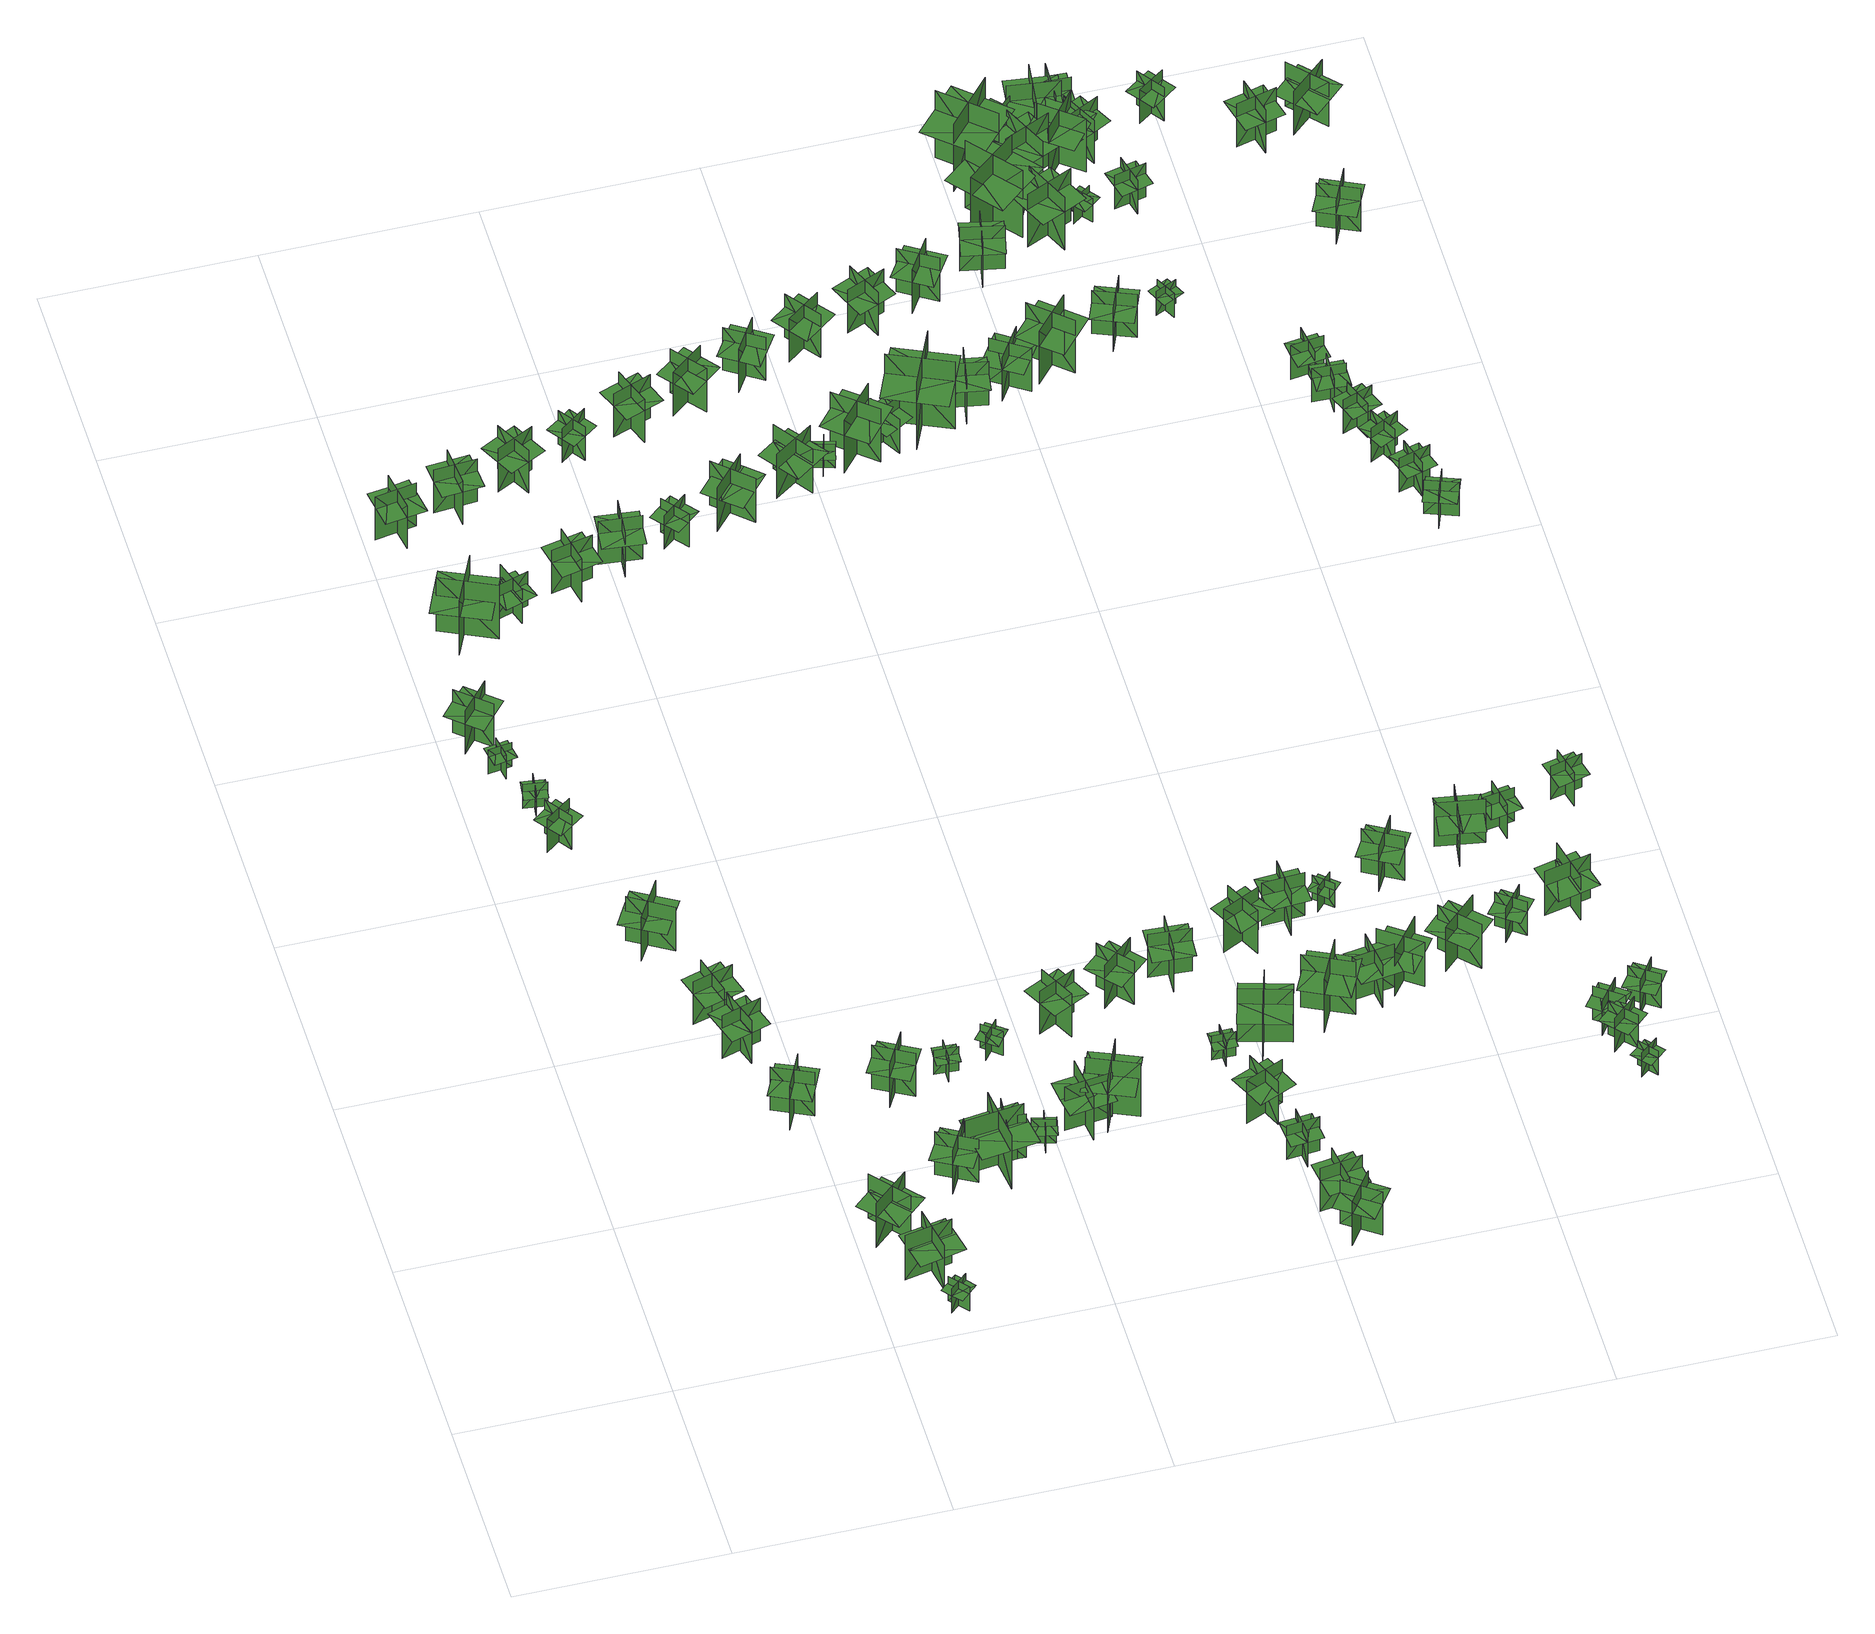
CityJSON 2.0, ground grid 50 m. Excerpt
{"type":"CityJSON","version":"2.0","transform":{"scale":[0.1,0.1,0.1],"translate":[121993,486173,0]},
"CityObjects":{
"tree1":{"type":"SolitaryVegetationObject","geometry":[{"type":"MultiSurface","lod":"1","boundaries":[[[0,1,2]],[[0,2,3]],[[4,5,6]],[[4,6,7]],[[8,9,10]],[[8,10,11]],[[8,11,12]],[[8,12,13]]]}]},
"tree2":{"type":"SolitaryVegetationObject","geometry":[{"type":"MultiSurface","lod":"1","boundaries":[[[14,15,16]],[[14,16,17]],[[18,19,20]],[[18,20,21]],[[22,23,24]],[[22,24,25]],[[22,25,26]],[[22,26,27]]]}]},
"tree3":{"type":"SolitaryVegetationObject","geometry":[{"type":"MultiSurface","lod":"1","boundaries":[[[28,29,30]],[[28,30,31]],[[32,33,34]],[[32,34,35]],[[36,37,38]],[[36,38,39]],[[36,39,40]],[[36,40,41]]]}]},
"tree4":{"type":"SolitaryVegetationObject","geometry":[{"type":"MultiSurface","lod":"1","boundaries":[[[42,43,44]],[[42,44,45]],[[46,47,48]],[[46,48,49]],[[50,51,52]],[[50,52,53]],[[50,53,54]],[[50,54,55]]]}]},
"tree5":{"type":"SolitaryVegetationObject","geometry":[{"type":"MultiSurface","lod":"1","boundaries":[[[56,57,58]],[[56,58,59]],[[60,61,62]],[[60,62,63]],[[64,65,66]],[[64,66,67]],[[64,67,68]],[[64,68,69]]]}]},
"tree6":{"type":"SolitaryVegetationObject","geometry":[{"type":"MultiSurface","lod":"1","boundaries":[[[70,71,72]],[[70,72,73]],[[74,75,76]],[[74,76,77]],[[78,79,80]],[[78,80,81]],[[78,81,82]],[[78,82,83]]]}]},
"tree7":{"type":"SolitaryVegetationObject","geometry":[{"type":"MultiSurface","lod":"1","boundaries":[[[84,85,86]],[[84,86,87]],[[88,89,90]],[[88,90,91]],[[92,93,94]],[[92,94,95]],[[92,95,96]],[[92,96,97]]]}]},
"tree8":{"type":"SolitaryVegetationObject","geometry":[{"type":"MultiSurface","lod":"1","boundaries":[[[98,99,100]],[[98,100,101]],[[102,103,104]],[[102,104,105]],[[106,107,108]],[[106,108,109]],[[106,109,110]],[[106,110,111]]]}]},
"tree9":{"type":"SolitaryVegetationObject","geometry":[{"type":"MultiSurface","lod":"1","boundaries":[[[112,113,114]],[[112,114,115]],[[116,117,118]],[[116,118,119]],[[120,121,122]],[[120,122,123]],[[120,123,124]],[[120,124,125]]]}]},
"tree10":{"type":"SolitaryVegetationObject","geometry":[{"type":"MultiSurface","lod":"1","boundaries":[[[126,127,128]],[[126,128,129]],[[130,131,132]],[[130,132,133]],[[134,135,136]],[[134,136,137]],[[134,137,138]],[[134,138,139]]]}]},
"tree11":{"type":"SolitaryVegetationObject","geometry":[{"type":"MultiSurface","lod":"1","boundaries":[[[140,141,142]],[[140,142,143]],[[144,145,146]],[[144,146,147]],[[148,149,150]],[[148,150,151]],[[148,151,152]],[[148,152,153]]]}]},
"tree12":{"type":"SolitaryVegetationObject","geometry":[{"type":"MultiSurface","lod":"1","boundaries":[[[154,155,156]],[[154,156,157]],[[158,159,160]],[[158,160,161]],[[162,163,164]],[[162,164,165]],[[162,165,166]],[[162,166,167]]]}]},
"tree13":{"type":"SolitaryVegetationObject","geometry":[{"type":"MultiSurface","lod":"1","boundaries":[[[168,169,170]],[[168,170,171]],[[172,173,174]],[[172,174,175]],[[176,177,178]],[[176,178,179]],[[176,179,180]],[[176,180,181]]]}]},
"tree14":{"type":"SolitaryVegetationObject","geometry":[{"type":"MultiSurface","lod":"1","boundaries":[[[182,183,184]],[[182,184,185]],[[186,187,188]],[[186,188,189]],[[190,191,192]],[[190,192,193]],[[190,193,194]],[[190,194,195]]]}]},
"tree15":{"type":"SolitaryVegetationObject","geometry":[{"type":"MultiSurface","lod":"1","boundaries":[[[196,197,198]],[[196,198,199]],[[200,201,202]],[[200,202,203]],[[204,205,206]],[[204,206,207]],[[204,207,208]],[[204,208,209]]]}]},
"tree16":{"type":"SolitaryVegetationObject","geometry":[{"type":"MultiSurface","lod":"1","boundaries":[[[210,211,212]],[[210,212,213]],[[214,215,216]],[[214,216,217]],[[218,219,220]],[[218,220,221]],[[218,221,222]],[[218,222,223]]]}]},
"tree17":{"type":"SolitaryVegetationObject","geometry":[{"type":"MultiSurface","lod":"1","boundaries":[[[224,225,226]],[[224,226,227]],[[228,229,230]],[[228,230,231]],[[232,233,234]],[[232,234,235]],[[232,235,236]],[[232,236,237]]]}]},
"tree18":{"type":"SolitaryVegetationObject","geometry":[{"type":"MultiSurface","lod":"1","boundaries":[[[238,239,240]],[[238,240,241]],[[242,243,244]],[[242,244,245]],[[246,247,248]],[[246,248,249]],[[246,249,250]],[[246,250,251]]]}]},
"tree19":{"type":"SolitaryVegetationObject","geometry":[{"type":"MultiSurface","lod":"1","boundaries":[[[252,253,254]],[[252,254,255]],[[256,257,258]],[[256,258,259]],[[260,261,262]],[[260,262,263]],[[260,263,264]],[[260,264,265]]]}]},
"tree20":{"type":"SolitaryVegetationObject","geometry":[{"type":"MultiSurface","lod":"1","boundaries":[[[266,267,268]],[[266,268,269]],[[270,271,272]],[[270,272,273]],[[274,275,276]],[[274,276,277]],[[274,277,278]],[[274,278,279]]]}]},
"tree21":{"type":"SolitaryVegetationObject","geometry":[{"type":"MultiSurface","lod":"1","boundaries":[[[280,281,282]],[[280,282,283]],[[284,285,286]],[[284,286,287]],[[288,289,290]],[[288,290,291]],[[288,291,292]],[[288,292,293]]]}]},
"tree22":{"type":"SolitaryVegetationObject","geometry":[{"type":"MultiSurface","lod":"1","boundaries":[[[294,295,296]],[[294,296,297]],[[298,299,300]],[[298,300,301]],[[302,303,304]],[[302,304,305]],[[302,305,306]],[[302,306,307]]]}]},
"tree23":{"type":"SolitaryVegetationObject","geometry":[{"type":"MultiSurface","lod":"1","boundaries":[[[308,309,310]],[[308,310,311]],[[312,313,314]],[[312,314,315]],[[316,317,318]],[[316,318,319]],[[316,319,320]],[[316,320,321]]]}]},
"tree24":{"type":"SolitaryVegetationObject","geometry":[{"type":"MultiSurface","lod":"1","boundaries":[[[322,323,324]],[[322,324,325]],[[326,327,328]],[[326,328,329]],[[330,331,332]],[[330,332,333]],[[330,333,334]],[[330,334,335]]]}]},
"tree25":{"type":"SolitaryVegetationObject","geometry":[{"type":"MultiSurface","lod":"1","boundaries":[[[336,337,338]],[[336,338,339]],[[340,341,342]],[[340,342,343]],[[344,345,346]],[[344,346,347]],[[344,347,348]],[[344,348,349]]]}]},
"tree26":{"type":"SolitaryVegetationObject","geometry":[{"type":"MultiSurface","lod":"1","boundaries":[[[350,351,352]],[[350,352,353]],[[354,355,356]],[[354,356,357]],[[358,359,360]],[[358,360,361]],[[358,361,362]],[[358,362,363]]]}]},
"tree27":{"type":"SolitaryVegetationObject","geometry":[{"type":"MultiSurface","lod":"1","boundaries":[[[364,365,366]],[[364,366,367]],[[368,369,370]],[[368,370,371]],[[372,373,374]],[[372,374,375]],[[372,375,376]],[[372,376,377]]]}]},
"tree28":{"type":"SolitaryVegetationObject","geometry":[{"type":"MultiSurface","lod":"1","boundaries":[[[378,379,380]],[[378,380,381]],[[382,383,384]],[[382,384,385]],[[386,387,388]],[[386,388,389]],[[386,389,390]],[[386,390,391]]]}]},
"tree29":{"type":"SolitaryVegetationObject","geometry":[{"type":"MultiSurface","lod":"1","boundaries":[[[392,393,394]],[[392,394,395]],[[396,397,398]],[[396,398,399]],[[400,401,402]],[[400,402,403]],[[400,403,404]],[[400,404,405]]]}]},
"tree30":{"type":"SolitaryVegetationObject","geometry":[{"type":"MultiSurface","lod":"1","boundaries":[[[406,407,408]],[[406,408,409]],[[410,411,412]],[[410,412,413]],[[414,415,416]],[[414,416,417]],[[414,417,418]],[[414,418,419]]]}]},
"tree31":{"type":"SolitaryVegetationObject","geometry":[{"type":"MultiSurface","lod":"1","boundaries":[[[420,421,422]],[[420,422,423]],[[424,425,426]],[[424,426,427]],[[428,429,430]],[[428,430,431]],[[428,431,432]],[[428,432,433]]]}]},
"tree32":{"type":"SolitaryVegetationObject","geometry":[{"type":"MultiSurface","lod":"1","boundaries":[[[434,435,436]],[[434,436,437]],[[438,439,440]],[[438,440,441]],[[442,443,444]],[[442,444,445]],[[442,445,446]],[[442,446,447]]]}]},
"tree33":{"type":"SolitaryVegetationObject","geometry":[{"type":"MultiSurface","lod":"1","boundaries":[[[448,449,450]],[[448,450,451]],[[452,453,454]],[[452,454,455]],[[456,457,458]],[[456,458,459]],[[456,459,460]],[[456,460,461]]]}]},
"tree34":{"type":"SolitaryVegetationObject","geometry":[{"type":"MultiSurface","lod":"1","boundaries":[[[462,463,464]],[[462,464,465]],[[466,467,468]],[[466,468,469]],[[470,471,472]],[[470,472,473]],[[470,473,474]],[[470,474,475]]]}]},
"tree35":{"type":"SolitaryVegetationObject","geometry":[{"type":"MultiSurface","lod":"1","boundaries":[[[476,477,478]],[[476,478,479]],[[480,481,482]],[[480,482,483]],[[484,485,486]],[[484,486,487]],[[484,487,488]],[[484,488,489]]]}]},
"tree36":{"type":"SolitaryVegetationObject","geometry":[{"type":"MultiSurface","lod":"1","boundaries":[[[490,491,492]],[[490,492,493]],[[494,495,496]],[[494,496,497]],[[498,499,500]],[[498,500,501]],[[498,501,502]],[[498,502,503]]]}]},
"tree37":{"type":"SolitaryVegetationObject","geometry":[{"type":"MultiSurface","lod":"1","boundaries":[[[504,505,506]],[[504,506,507]],[[508,509,510]],[[508,510,511]],[[512,513,514]],[[512,514,515]],[[512,515,516]],[[512,516,517]]]}]},
"tree38":{"type":"SolitaryVegetationObject","geometry":[{"type":"MultiSurface","lod":"1","boundaries":[[[518,519,520]],[[518,520,521]],[[522,523,524]],[[522,524,525]],[[526,527,528]],[[526,528,529]],[[526,529,530]],[[526,530,531]]]}]},
"tree39":{"type":"SolitaryVegetationObject","geometry":[{"type":"MultiSurface","lod":"1","boundaries":[[[532,533,534]],[[532,534,535]],[[536,537,538]],[[536,538,539]],[[540,541,542]],[[540,542,543]],[[540,543,544]],[[540,544,545]]]}]},
"tree40":{"type":"SolitaryVegetationObject","geometry":[{"type":"MultiSurface","lod":"1","boundaries":[[[546,547,548]],[[546,548,549]],[[550,551,552]],[[550,552,553]],[[554,555,556]],[[554,556,557]],[[554,557,558]],[[554,558,559]]]}]},
"tree41":{"type":"SolitaryVegetationObject","geometry":[{"type":"MultiSurface","lod":"1","boundaries":[[[560,561,562]],[[560,562,563]],[[564,565,566]],[[564,566,567]],[[568,569,570]],[[568,570,571]],[[568,571,572]],[[568,572,573]]]}]},
"tree42":{"type":"SolitaryVegetationObject","geometry":[{"type":"MultiSurface","lod":"1","boundaries":[[[574,575,576]],[[574,576,577]],[[578,579,580]],[[578,580,581]],[[582,583,584]],[[582,584,585]],[[582,585,586]],[[582,586,587]]]}]},
"tree43":{"type":"SolitaryVegetationObject","geometry":[{"type":"MultiSurface","lod":"1","boundaries":[[[588,589,590]],[[588,590,591]],[[592,593,594]],[[592,594,595]],[[596,597,598]],[[596,598,599]],[[596,599,600]],[[596,600,601]]]}]},
"tree44":{"type":"SolitaryVegetationObject","geometry":[{"type":"MultiSurface","lod":"1","boundaries":[[[602,603,604]],[[602,604,605]],[[606,607,608]],[[606,608,609]],[[610,611,612]],[[610,612,613]],[[610,613,614]],[[610,614,615]]]}]},
"tree45":{"type":"SolitaryVegetationObject","geometry":[{"type":"MultiSurface","lod":"1","boundaries":[[[616,617,618]],[[616,618,619]],[[620,621,622]],[[620,622,623]],[[624,625,626]],[[624,626,627]],[[624,627,628]],[[624,628,629]]]}]},
"tree46":{"type":"SolitaryVegetationObject","geometry":[{"type":"MultiSurface","lod":"1","boundaries":[[[630,631,632]],[[630,632,633]],[[634,635,636]],[[634,636,637]],[[638,639,640]],[[638,640,641]],[[638,641,642]],[[638,642,643]]]}]},
"tree47":{"type":"SolitaryVegetationObject","geometry":[{"type":"MultiSurface","lod":"1","boundaries":[[[644,645,646]],[[644,646,647]],[[648,649,650]],[[648,650,651]],[[652,653,654]],[[652,654,655]],[[652,655,656]],[[652,656,657]]]}]},
"tree48":{"type":"SolitaryVegetationObject","geometry":[{"type":"MultiSurface","lod":"1","boundaries":[[[658,659,660]],[[658,660,661]],[[662,663,664]],[[662,664,665]],[[666,667,668]],[[666,668,669]],[[666,669,670]],[[666,670,671]]]}]},
"tree49":{"type":"SolitaryVegetationObject","geometry":[{"type":"MultiSurface","lod":"1","boundaries":[[[672,673,674]],[[672,674,675]],[[676,677,678]],[[676,678,679]],[[680,681,682]],[[680,682,683]],[[680,683,684]],[[680,684,685]]]}]},
"tree50":{"type":"SolitaryVegetationObject","geometry":[{"type":"MultiSurface","lod":"1","boundaries":[[[686,687,688]],[[686,688,689]],[[690,691,692]],[[690,692,693]],[[694,695,696]],[[694,696,697]],[[694,697,698]],[[694,698,699]]]}]},
"tree51":{"type":"SolitaryVegetationObject","geometry":[{"type":"MultiSurface","lod":"1","boundaries":[[[700,701,702]],[[700,702,703]],[[704,705,706]],[[704,706,707]],[[708,709,710]],[[708,710,711]],[[708,711,712]],[[708,712,713]]]}]},
"tree52":{"type":"SolitaryVegetationObject","geometry":[{"type":"MultiSurface","lod":"1","boundaries":[[[714,715,716]],[[714,716,717]],[[718,719,720]],[[718,720,721]],[[722,723,724]],[[722,724,725]],[[722,725,726]],[[722,726,727]]]}]},
"tree53":{"type":"SolitaryVegetationObject","geometry":[{"type":"MultiSurface","lod":"1","boundaries":[[[728,729,730]],[[728,730,731]],[[732,733,734]],[[732,734,735]],[[736,737,738]],[[736,738,739]],[[736,739,740]],[[736,740,741]]]}]},
"tree54":{"type":"SolitaryVegetationObject","geometry":[{"type":"MultiSurface","lod":"1","boundaries":[[[742,743,744]],[[742,744,745]],[[746,747,748]],[[746,748,749]],[[750,751,752]],[[750,752,753]],[[750,753,754]],[[750,754,755]]]}]},
"tree55":{"type":"SolitaryVegetationObject","geometry":[{"type":"MultiSurface","lod":"1","boundaries":[[[756,757,758]],[[756,758,759]],[[760,761,762]],[[760,762,763]],[[764,765,766]],[[764,766,767]],[[764,767,768]],[[764,768,769]]]}]},
"tree56":{"type":"SolitaryVegetationObject","geometry":[{"type":"MultiSurface","lod":"1","boundaries":[[[770,771,772]],[[770,772,773]],[[774,775,776]],[[774,776,777]],[[778,779,780]],[[778,780,781]],[[778,781,782]],[[778,782,783]]]}]},
"tree57":{"type":"SolitaryVegetationObject","geometry":[{"type":"MultiSurface","lod":"1","boundaries":[[[784,785,786]],[[784,786,787]],[[788,789,790]],[[788,790,791]],[[792,793,794]],[[792,794,795]],[[792,795,796]],[[792,796,797]]]}]},
"tree58":{"type":"SolitaryVegetationObject","geometry":[{"type":"MultiSurface","lod":"1","boundaries":[[[798,799,800]],[[798,800,801]],[[802,803,804]],[[802,804,805]],[[806,807,808]],[[806,808,809]],[[806,809,810]],[[806,810,811]]]}]},
"tree59":{"type":"SolitaryVegetationObject","geometry":[{"type":"MultiSurface","lod":"1","boundaries":[[[812,813,814]],[[812,814,815]],[[816,817,818]],[[816,818,819]],[[820,821,822]],[[820,822,823]],[[820,823,824]],[[820,824,825]]]}]},
"tree60":{"type":"SolitaryVegetationObject","geometry":[{"type":"MultiSurface","lod":"1","boundaries":[[[826,827,828]],[[826,828,829]],[[830,831,832]],[[830,832,833]],[[834,835,836]],[[834,836,837]],[[834,837,838]],[[834,838,839]]]}]},
"tree61":{"type":"SolitaryVegetationObject","geometry":[{"type":"MultiSurface","lod":"1","boundaries":[[[840,841,842]],[[840,842,843]],[[844,845,846]],[[844,846,847]],[[848,849,850]],[[848,850,851]],[[848,851,852]],[[848,852,853]]]}]},
"tree62":{"type":"SolitaryVegetationObject","geometry":[{"type":"MultiSurface","lod":"1","boundaries":[[[854,855,856]],[[854,856,857]],[[858,859,860]],[[858,860,861]],[[862,863,864]],[[862,864,865]],[[862,865,866]],[[862,866,867]]]}]},
"tree63":{"type":"SolitaryVegetationObject","geometry":[{"type":"MultiSurface","lod":"1","boundaries":[[[868,869,870]],[[868,870,871]],[[872,873,874]],[[872,874,875]],[[876,877,878]],[[876,878,879]],[[876,879,880]],[[876,880,881]]]}]},
"tree64":{"type":"SolitaryVegetationObject","geometry":[{"type":"MultiSurface","lod":"1","boundaries":[[[882,883,884]],[[882,884,885]],[[886,887,888]],[[886,888,889]],[[890,891,892]],[[890,892,893]],[[890,893,894]],[[890,894,895]]]}]},
"tree65":{"type":"SolitaryVegetationObject","geometry":[{"type":"MultiSurface","lod":"1","boundaries":[[[896,897,898]],[[896,898,899]],[[900,901,902]],[[900,902,903]],[[904,905,906]],[[904,906,907]],[[904,907,908]],[[904,908,909]]]}]},
"tree66":{"type":"SolitaryVegetationObject","geometry":[{"type":"MultiSurface","lod":"1","boundaries":[[[910,911,912]],[[910,912,913]],[[914,915,916]],[[914,916,917]],[[918,919,920]],[[918,920,921]],[[918,921,922]],[[918,922,923]]]}]},
"tree67":{"type":"SolitaryVegetationObject","geometry":[{"type":"MultiSurface","lod":"1","boundaries":[[[924,925,926]],[[924,926,927]],[[928,929,930]],[[928,930,931]],[[932,933,934]],[[932,934,935]],[[932,935,936]],[[932,936,937]]]}]},
"tree68":{"type":"SolitaryVegetationObject","geometry":[{"type":"MultiSurface","lod":"1","boundaries":[[[938,939,940]],[[938,940,941]],[[942,943,944]],[[942,944,945]],[[946,947,948]],[[946,948,949]],[[946,949,950]],[[946,950,951]]]}]},
"tree69":{"type":"SolitaryVegetationObject","geometry":[{"type":"MultiSurface","lod":"1","boundaries":[[[952,953,954]],[[952,954,955]],[[956,957,958]],[[956,958,959]],[[960,961,962]],[[960,962,963]],[[960,963,964]],[[960,964,965]]]}]},
"tree70":{"type":"SolitaryVegetationObject","geometry":[{"type":"MultiSurface","lod":"1","boundaries":[[[966,967,968]],[[966,968,969]],[[970,971,972]],[[970,972,973]],[[974,975,976]],[[974,976,977]],[[974,977,978]],[[974,978,979]]]}]},
"tree71":{"type":"SolitaryVegetationObject","geometry":[{"type":"MultiSurface","lod":"1","boundaries":[[[980,981,982]],[[980,982,983]],[[984,985,986]],[[984,986,987]],[[988,989,990]],[[988,990,991]],[[988,991,992]],[[988,992,993]]]}]},
"tree72":{"type":"SolitaryVegetationObject","geometry":[{"type":"MultiSurface","lod":"1","boundaries":[[[994,995,996]],[[994,996,997]],[[998,999,1000]],[[998,1000,1001]],[[1002,1003,1004]],[[1002,1004,1005]],[[1002,1005,1006]],[[1002,1006,1007]]]}]},
"tree73":{"type":"SolitaryVegetationObject","geometry":[{"type":"MultiSurface","lod":"1","boundaries":[[[1008,1009,1010]],[[1008,1010,1011]],[[1012,1013,1014]],[[1012,1014,1015]],[[1016,1017,1018]],[[1016,1018,1019]],[[1016,1019,1020]],[[1016,1020,1021]]]}]},
"tree74":{"type":"SolitaryVegetationObject","geometry":[{"type":"MultiSurface","lod":"1","boundaries":[[[1022,1023,1024]],[[1022,1024,1025]],[[1026,1027,1028]],[[1026,1028,1029]],[[1030,1031,1032]],[[1030,1032,1033]],[[1030,1033,1034]],[[1030,1034,1035]]]}]},
"tree75":{"type":"SolitaryVegetationObject","geometry":[{"type":"MultiSurface","lod":"1","boundaries":[[[1036,1037,1038]],[[1036,1038,1039]],[[1040,1041,1042]],[[1040,1042,1043]],[[1044,1045,1046]],[[1044,1046,1047]],[[1044,1047,1048]],[[1044,1048,1049]]]}]},
"tree76":{"type":"SolitaryVegetationObject","geometry":[{"type":"MultiSurface","lod":"1","boundaries":[[[1050,1051,1052]],[[1050,1052,1053]],[[1054,1055,1056]],[[1054,1056,1057]],[[1058,1059,1060]],[[1058,1060,1061]],[[1058,1061,1062]],[[1058,1062,1063]]]}]},
"tree77":{"type":"SolitaryVegetationObject","geometry":[{"type":"MultiSurface","lod":"1","boundaries":[[[1064,1065,1066]],[[1064,1066,1067]],[[1068,1069,1070]],[[1068,1070,1071]],[[1072,1073,1074]],[[1072,1074,1075]],[[1072,1075,1076]],[[1072,1076,1077]]]}]},
"tree78":{"type":"SolitaryVegetationObject","geometry":[{"type":"MultiSurface","lod":"1","boundaries":[[[1078,1079,1080]],[[1078,1080,1081]],[[1082,1083,1084]],[[1082,1084,1085]],[[1086,1087,1088]],[[1086,1088,1089]],[[1086,1089,1090]],[[1086,1090,1091]]]}]},
"tree79":{"type":"SolitaryVegetationObject","geometry":[{"type":"MultiSurface","lod":"1","boundaries":[[[1092,1093,1094]],[[1092,1094,1095]],[[1096,1097,1098]],[[1096,1098,1099]],[[1100,1101,1102]],[[1100,1102,1103]],[[1100,1103,1104]],[[1100,1104,1105]]]}]},
"tree80":{"type":"SolitaryVegetationObject","geometry":[{"type":"MultiSurface","lod":"1","boundaries":[[[1106,1107,1108]],[[1106,1108,1109]],[[1110,1111,1112]],[[1110,1112,1113]],[[1114,1115,1116]],[[1114,1116,1117]],[[1114,1117,1118]],[[1114,1118,1119]]]}]},
"tree81":{"type":"SolitaryVegetationObject","geometry":[{"type":"MultiSurface","lod":"1","boundaries":[[[1120,1121,1122]],[[1120,1122,1123]],[[1124,1125,1126]],[[1124,1126,1127]],[[1128,1129,1130]],[[1128,1130,1131]],[[1128,1131,1132]],[[1128,1132,1133]]]}]},
"tree82":{"type":"SolitaryVegetationObject","geometry":[{"type":"MultiSurface","lod":"1","boundaries":[[[1134,1135,1136]],[[1134,1136,1137]],[[1138,1139,1140]],[[1138,1140,1141]],[[1142,1143,1144]],[[1142,1144,1145]],[[1142,1145,1146]],[[1142,1146,1147]]]}]},
"tree83":{"type":"SolitaryVegetationObject","geometry":[{"type":"MultiSurface","lod":"1","boundaries":[[[1148,1149,1150]],[[1148,1150,1151]],[[1152,1153,1154]],[[1152,1154,1155]],[[1156,1157,1158]],[[1156,1158,1159]],[[1156,1159,1160]],[[1156,1160,1161]]]}]},
"tree84":{"type":"SolitaryVegetationObject","geometry":[{"type":"MultiSurface","lod":"1","boundaries":[[[1162,1163,1164]],[[1162,1164,1165]],[[1166,1167,1168]],[[1166,1168,1169]],[[1170,1171,1172]],[[1170,1172,1173]],[[1170,1173,1174]],[[1170,1174,1175]]]}]},
"tree85":{"type":"SolitaryVegetationObject","geometry":[{"type":"MultiSurface","lod":"1","boundaries":[[[1176,1177,1178]],[[1176,1178,1179]],[[1180,1181,1182]],[[1180,1182,1183]],[[1184,1185,1186]],[[1184,1186,1187]],[[1184,1187,1188]],[[1184,1188,1189]]]}]},
"tree86":{"type":"SolitaryVegetationObject","geometry":[{"type":"MultiSurface","lod":"1","boundaries":[[[1190,1191,1192]],[[1190,1192,1193]],[[1194,1195,1196]],[[1194,1196,1197]],[[1198,1199,1200]],[[1198,1200,1201]],[[1198,1201,1202]],[[1198,1202,1203]]]}]},
"tree87":{"type":"SolitaryVegetationObject","geometry":[{"type":"MultiSurface","lod":"1","boundaries":[[[1204,1205,1206]],[[1204,1206,1207]],[[1208,1209,1210]],[[1208,1210,1211]],[[1212,1213,1214]],[[1212,1214,1215]],[[1212,1215,1216]],[[1212,1216,1217]]]}]},
"tree88":{"type":"SolitaryVegetationObject","geometry":[{"type":"MultiSurface","lod":"1","boundaries":[[[1218,1219,1220]],[[1218,1220,1221]],[[1222,1223,1224]],[[1222,1224,1225]],[[1226,1227,1228]],[[1226,1228,1229]],[[1226,1229,1230]],[[1226,1230,1231]]]}]},
"tree89":{"type":"SolitaryVegetationObject","geometry":[{"type":"MultiSurface","lod":"1","boundaries":[[[1232,1233,1234]],[[1232,1234,1235]],[[1236,1237,1238]],[[1236,1238,1239]],[[1240,1241,1242]],[[1240,1242,1243]],[[1240,1243,1244]],[[1240,1244,1245]]]}]},
"tree90":{"type":"SolitaryVegetationObject","geometry":[{"type":"MultiSurface","lod":"1","boundaries":[[[1246,1247,1248]],[[1246,1248,1249]],[[1250,1251,1252]],[[1250,1252,1253]],[[1254,1255,1256]],[[1254,1256,1257]],[[1254,1257,1258]],[[1254,1258,1259]]]}]},
"tree91":{"type":"SolitaryVegetationObject","geometry":[{"type":"MultiSurface","lod":"1","boundaries":[[[1260,1261,1262]],[[1260,1262,1263]],[[1264,1265,1266]],[[1264,1266,1267]],[[1268,1269,1270]],[[1268,1270,1271]],[[1268,1271,1272]],[[1268,1272,1273]]]}]},
"tree92":{"type":"SolitaryVegetationObject","geometry":[{"type":"MultiSurface","lod":"1","boundaries":[[[1274,1275,1276]],[[1274,1276,1277]],[[1278,1279,1280]],[[1278,1280,1281]],[[1282,1283,1284]],[[1282,1284,1285]],[[1282,1285,1286]],[[1282,1286,1287]]]}]},
"tree93":{"type":"SolitaryVegetationObject","geometry":[{"type":"MultiSurface","lod":"1","boundaries":[[[1288,1289,1290]],[[1288,1290,1291]],[[1292,1293,1294]],[[1292,1294,1295]],[[1296,1297,1298]],[[1296,1298,1299]],[[1296,1299,1300]],[[1296,1300,1301]]]}]},
"tree94":{"type":"SolitaryVegetationObject","geometry":[{"type":"MultiSurface","lod":"1","boundaries":[[[1302,1303,1304]],[[1302,1304,1305]],[[1306,1307,1308]],[[1306,1308,1309]],[[1310,1311,1312]],[[1310,1312,1313]],[[1310,1313,1314]],[[1310,1314,1315]]]}]},
"tree95":{"type":"SolitaryVegetationObject","geometry":[{"type":"MultiSurface","lod":"1","boundaries":[[[1316,1317,1318]],[[1316,1318,1319]],[[1320,1321,1322]],[[1320,1322,1323]],[[1324,1325,1326]],[[1324,1326,1327]],[[1324,1327,1328]],[[1324,1328,1329]]]}]},
"tree96":{"type":"SolitaryVegetationObject","geometry":[{"type":"MultiSurface","lod":"1","boundaries":[[[1330,1331,1332]],[[1330,1332,1333]],[[1334,1335,1336]],[[1334,1336,1337]],[[1338,1339,1340]],[[1338,1340,1341]],[[1338,1341,1342]],[[1338,1342,1343]]]}]},
"tree97":{"type":"SolitaryVegetationObject","geometry":[{"type":"MultiSurface","lod":"1","boundaries":[[[1344,1345,1346]],[[1344,1346,1347]],[[1348,1349,1350]],[[1348,1350,1351]],[[1352,1353,1354]],[[1352,1354,1355]],[[1352,1355,1356]],[[1352,1356,1357]]]}]},
"tree98":{"type":"SolitaryVegetationObject","geometry":[{"type":"MultiSurface","lod":"1","boundaries":[[[1358,1359,1360]],[[1358,1360,1361]],[[1362,1363,1364]],[[1362,1364,1365]],[[1366,1367,1368]],[[1366,1368,1369]],[[1366,1369,1370]],[[1366,1370,1371]]]}]}
},
"vertices":[
[203,1611,8],[158,1673,8],[158,1673,116],[203,1611,116],[211,1662,8],[149,1616,8],[149,1616,116],[211,1662,116],[211,1662,86],[189,1693,86],[126,1647,86],[149,1616,86],[172,1585,86],[234,1630,86],
[51,1945,9],[116,2020,9],[116,2020,147],[51,1945,147],[117,1949,9],[42,2014,9],[42,2014,147],[117,1949,147],[117,1949,108],[150,1987,108],[75,2052,108],[42,2014,108],[10,1977,108],[85,1912,108],
[139,1881,11],[84,1872,11],[84,1872,88],[139,1881,88],[109,1903,11],[118,1848,11],[118,1848,88],[109,1903,88],[109,1903,67],[81,1898,67],[91,1843,67],[118,1848,67],[145,1853,67],[136,1908,67],
[542,378,15],[616,292,15],[616,292,156],[542,378,156],[536,288,15],[621,362,15],[621,362,156],[536,288,156],[541,367,110],[502,332,110],[578,248,110],[616,283,110],[655,318,110],[580,402,110],
[342,1255,13],[245,1314,13],[245,1314,154],[342,1255,154],[321,1343,13],[262,1246,13],[262,1246,154],[321,1343,154],[340,1266,109],[366,1311,109],[269,1368,109],[242,1323,109],[216,1278,109],[314,1221,109],
[130,1753,11],[185,1746,11],[185,1746,88],[130,1753,88],[153,1724,11],[160,1779,11],[160,1779,88],[153,1724,88],[153,1724,66],[180,1720,66],[187,1775,66],[160,1779,66],[132,1782,66],[125,1727,66],
[509,704,12],[419,746,12],[419,746,151],[509,704,151],[487,767,12],[445,677,12],[445,677,151],[487,767,151],[487,767,112],[442,788,112],[400,698,112],[445,677,112],[490,656,112],[532,746,112],
[359,926,6],[453,956,6],[453,956,144],[359,926,144],[418,895,6],[387,990,6],[387,990,144],[418,895,144],[418,895,105],[465,910,105],[434,1005,105],[387,990,105],[339,974,105],[370,880,105],
[356,1097,7],[384,1001,7],[384,1001,145],[356,1097,145],[324,1039,7],[420,1067,7],[420,1067,145],[324,1039,145],[324,1039,106],[338,991,106],[434,1019,106],[420,1067,106],[406,1115,106],[310,1086,106],
[648,96,13],[685,55,13],[685,55,90],[648,96,90],[646,59,13],[687,96,13],[687,96,90],[646,59,90],[646,59,68],[665,38,68],[706,75,68],[687,96,68],[669,117,68],[628,80,68],
[574,182,11],[685,204,11],[685,204,153],[574,182,153],[648,132,11],[627,243,11],[627,243,153],[648,132,153],[582,176,107],[593,125,107],[704,148,107],[693,199,107],[682,250,107],[571,227,107],
[211,2255,10],[85,2313,10],[85,2313,182],[211,2255,182],[172,2358,10],[115,2232,10],[115,2232,182],[172,2358,182],[207,2268,126],[233,2326,126],[106,2382,126],[80,2323,126],[55,2264,126],[182,2209,126],
[123,2624,13],[25,2607,13],[25,2607,151],[123,2624,151],[69,2662,13],[86,2564,13],[86,2564,151],[69,2662,151],[69,2662,113],[20,2654,113],[36,2556,113],[86,2564,113],[135,2572,113],[118,2671,113],
[740,402,11],[788,489,11],[788,489,149],[740,402,149],[804,420,11],[717,468,11],[717,468,149],[804,420,149],[804,420,110],[828,463,110],[741,512,110],[717,468,110],[692,424,110],[779,376,110],
[673,684,13],[721,771,13],[721,771,152],[673,684,152],[737,701,13],[650,750,13],[650,750,152],[737,701,152],[737,701,113],[761,745,113],[674,794,113],[650,750,113],[626,707,113],[712,658,113],
[245,2371,10],[272,2287,10],[272,2287,119],[245,2371,119],[213,2309,10],[297,2335,10],[297,2335,119],[213,2309,119],[241,2364,84],[203,2351,84],[230,2267,84],[269,2280,84],[307,2293,84],[280,2376,84],
[783,457,4],[920,474,4],[920,474,176],[783,457,176],[870,389,4],[853,527,4],[853,527,176],[870,389,176],[793,448,120],[802,385,120],[939,404,120],[930,468,120],[921,531,120],[784,512,120],
[874,426,6],[883,530,6],[883,530,145],[874,426,145],[925,470,6],[925,470,145],[821,478,145],[821,478,6],[925,470,101],[929,513,101],[845,520,101],[842,476,101],[838,433,101],[922,426,101],
[214,2705,9],[223,2606,9],[223,2606,147],[214,2705,147],[171,2655,9],[271,2663,9],[271,2663,147],[171,2655,147],[171,2655,109],[176,2605,109],[275,2613,109],[271,2663,109],[266,2713,109],[167,2704,109],
[820,783,9],[818,728,9],[818,728,86],[820,783,86],[793,758,9],[848,756,9],[848,756,86],[793,758,86],[793,758,64],[792,731,64],[847,729,64],[848,756,64],[849,784,64],[794,786,64],
[394,2413,9],[414,2315,9],[414,2315,148],[394,2413,148],[357,2357,9],[455,2378,9],[455,2378,148],[357,2357,148],[357,2357,109],[368,2308,109],[465,2329,109],[455,2378,109],[444,2427,109],[347,2406,109],
[999,493,8],[945,505,8],[945,505,85],[999,493,85],[979,524,8],[968,470,8],[968,470,85],[979,524,85],[979,524,63],[952,530,63],[941,476,63],[968,470,63],[995,464,63],[1006,518,63],
[947,811,11],[913,767,11],[913,767,88],[947,811,88],[911,807,11],[954,772,11],[954,772,88],[911,807,88],[911,807,66],[893,785,66],[937,750,66],[954,772,66],[971,794,66],[928,828,66],
[324,2683,5],[412,2729,5],[412,2729,143],[324,2683,143],[387,2662,5],[341,2751,5],[341,2751,143],[387,2662,143],[387,2662,105],[431,2685,105],[385,2774,105],[341,2751,105],[297,2728,105],[343,2639,105],
[1138,540,5],[1026,526,5],[1026,526,146],[1138,540,146],[1067,595,5],[1081,483,5],[1081,483,146],[1067,595,146],[1130,547,101],[1123,599,101],[1011,583,101],[1018,531,101],[1026,479,101],[1138,495,101],
[526,2365,7],[535,2464,7],[535,2464,146],[526,2365,146],[577,2407,7],[478,2416,7],[478,2416,146],[577,2407,146],[577,2407,107],[582,2457,107],[483,2466,107],[478,2416,107],[473,2367,107],[573,2358,107],
[1086,573,4],[1198,525,4],[1198,525,174],[1086,573,174],[1116,497,4],[1163,610,4],[1163,610,174],[1116,497,174],[1116,497,126],[1172,474,126],[1219,586,126],[1163,610,126],[1107,633,126],[1060,521,126],
[481,2728,9],[543,2774,9],[543,2774,117],[481,2728,117],[531,2720,9],[486,2783,9],[486,2783,117],[531,2720,117],[531,2720,87],[563,2743,87],[517,2806,87],[486,2783,87],[454,2760,87],[500,2697,87],
[1068,876,9],[1113,788,9],[1113,788,147],[1068,876,147],[1047,814,9],[1136,858,9],[1136,858,147],[1047,814,147],[1047,814,108],[1069,769,108],[1158,814,108],[1136,858,108],[1113,903,108],[1024,858,108],
[634,2471,11],[683,2411,11],[683,2411,118],[634,2471,118],[629,2419,11],[688,2469,11],[688,2469,118],[629,2419,118],[629,2419,88],[654,2390,88],[713,2439,88],[688,2469,88],[664,2499,88],[604,2449,88],
[637,2834,6],[671,2741,6],[671,2741,145],[637,2834,145],[609,2774,6],[702,2809,6],[702,2809,145],[609,2774,145],[609,2774,106],[626,2727,106],[719,2762,106],[702,2809,106],[685,2855,106],[591,2821,106],
[1204,851,9],[1279,917,9],[1279,917,147],[1204,851,147],[1270,846,9],[1204,921,9],[1204,921,147],[1270,846,147],[1270,846,108],[1307,879,108],[1242,954,108],[1204,921,108],[1167,888,108],[1232,813,108],
[754,2441,9],[829,2526,9],[829,2526,150],[754,2441,150],[843,2446,9],[759,2522,9],[759,2522,150],[843,2446,150],[764,2441,105],[804,2407,105],[878,2492,105],[838,2527,105],[799,2561,105],[725,2476,105],
[1478,409,21],[1438,500,21],[1438,500,159],[1478,409,159],[1503,470,21],[1412,430,21],[1412,430,159],[1503,470,159],[1503,470,120],[1483,516,120],[1391,476,120],[1412,430,120],[1432,385,120],[1523,425,120],
[1601,110,10],[1543,29,10],[1543,29,149],[1601,110,149],[1535,99,10],[1616,41,10],[1616,41,149],[1535,99,149],[1535,99,110],[1506,59,110],[1587,1,110],[1616,41,110],[1645,82,110],[1564,140,110],
[1542,198,10],[1557,99,10],[1557,99,148],[1542,198,148],[1502,145,10],[1601,160,10],[1601,160,148],[1502,145,148],[1502,145,110],[1510,95,110],[1608,111,110],[1601,160,110],[1593,209,110],[1495,194,110],
[1469,304,20],[1546,312,20],[1546,312,128],[1469,304,128],[1508,271,20],[1501,348,20],[1501,348,128],[1508,271,128],[1508,271,98],[1547,275,98],[1539,352,98],[1501,348,98],[1462,345,98],[1470,268,98],
[1386,628,25],[1441,628,25],[1441,628,102],[1386,628,102],[1412,601,25],[1411,657,25],[1411,657,102],[1412,601,102],[1412,601,81],[1439,602,81],[1439,657,81],[1411,657,81],[1384,657,81],[1384,601,81],
[1368,961,8],[1363,861,8],[1363,861,146],[1368,961,146],[1319,917,8],[1418,911,8],[1418,911,146],[1319,917,146],[1319,917,107],[1316,867,107],[1415,862,107],[1418,911,107],[1421,961,107],[1321,966,107],
[829,2863,7],[751,2801,7],[751,2801,146],[829,2863,146],[763,2870,7],[825,2793,7],[825,2793,146],[763,2870,146],[763,2870,107],[724,2839,107],[786,2762,107],[825,2793,107],[864,2824,107],[802,2902,107],
[1527,710,20],[1493,594,20],[1493,594,189],[1527,710,189],[1456,672,20],[1573,638,20],[1573,638,189],[1456,672,189],[1456,672,142],[1439,613,142],[1556,579,142],[1573,638,142],[1590,696,142],[1473,730,142],
[921,2589,12],[985,2496,12],[985,2496,153],[921,2589,153],[905,2500,12],[998,2565,12],[998,2565,153],[905,2500,153],[918,2579,108],[876,2548,108],[942,2456,108],[984,2487,108],[1027,2518,108],[960,2609,108],
[1020,2536,13],[1035,2589,13],[1035,2589,89],[1020,2536,89],[1052,2554,13],[999,2569,13],[999,2569,89],[1052,2554,89],[1052,2554,68],[1060,2580,68],[1007,2595,68],[999,2569,68],[992,2542,68],[1045,2527,68],
[974,2850,7],[891,2904,7],[891,2904,145],[974,2850,145],[961,2915,7],[907,2831,7],[907,2831,145],[961,2915,145],[961,2915,106],[919,2942,106],[865,2858,106],[907,2831,106],[949,2804,106],[1003,2888,106],
[1589,990,8],[1499,946,8],[1499,946,147],[1589,990,147],[1526,1012,8],[1570,923,8],[1570,923,147],[1526,1012,147],[1526,1012,108],[1481,990,108],[1525,901,108],[1570,923,108],[1615,945,108],[1571,1034,108],
[1153,2551,7],[1060,2629,7],[1060,2629,177],[1153,2551,177],[1147,2632,7],[1068,2539,7],[1068,2539,177],[1147,2632,177],[1147,2632,129],[1100,2671,129],[1022,2578,129],[1068,2539,129],[1115,2499,129],[1193,2593,129],
[1727,686,15],[1617,739,15],[1617,739,184],[1727,686,184],[1701,763,15],[1648,653,15],[1648,653,184],[1701,763,184],[1701,763,137],[1646,789,137],[1593,680,137],[1648,653,137],[1702,627,137],[1756,736,137],
[1654,957,8],[1648,1056,8],[1648,1056,146],[1654,957,146],[1698,1006,8],[1599,1000,8],[1599,1000,146],[1698,1006,146],[1698,1006,107],[1696,1056,107],[1596,1050,107],[1599,1000,107],[1602,951,107],[1701,956,107],
[1107,2885,7],[1047,2964,7],[1047,2964,145],[1107,2885,145],[1117,2950,7],[1037,2890,7],[1037,2890,145],[1117,2950,145],[1117,2950,107],[1086,2990,107],[1007,2930,107],[1037,2890,107],[1067,2850,107],[1147,2911,107],
[1199,2562,10],[1155,2639,10],[1155,2639,119],[1199,2562,119],[1217,2630,10],[1141,2586,10],[1141,2586,119],[1217,2630,119],[1202,2570,84],[1237,2591,84],[1191,2667,84],[1157,2646,84],[1122,2625,84],[1167,2550,84],
[1791,694,12],[1777,792,12],[1777,792,150],[1791,694,150],[1831,747,12],[1732,732,12],[1732,732,150],[1831,747,150],[1831,747,111],[1824,796,111],[1725,782,111],[1732,732,111],[1740,683,111],[1838,697,111],
[1767,1010,10],[1726,1048,10],[1726,1048,87],[1767,1010,87],[1766,1047,10],[1728,1007,10],[1728,1007,87],[1766,1047,87],[1766,1047,66],[1745,1066,66],[1708,1025,66],[1728,1007,66],[1749,988,66],[1786,1029,66],
[1239,2567,6],[1302,2709,6],[1302,2709,222],[1239,2567,222],[1336,2604,6],[1194,2667,6],[1194,2667,222],[1336,2604,222],[1336,2604,161],[1367,2674,161],[1226,2737,161],[1194,2667,161],[1163,2596,161],[1304,2533,161],
[1894,809,14],[1825,719,14],[1825,719,155],[1894,809,155],[1804,797,14],[1895,729,14],[1895,729,155],[1804,797,155],[1883,808,109],[1841,839,109],[1774,748,109],[1816,717,109],[1859,686,109],[1925,778,109],
[1184,2942,5],[1276,2982,5],[1276,2982,144],[1184,2942,144],[1246,2917,5],[1206,3009,5],[1206,3009,144],[1246,2917,144],[1246,2917,105],[1291,2937,105],[1252,3029,105],[1206,3009,105],[1161,2989,105],[1200,2898,105],
[1382,2707,9],[1364,2609,9],[1364,2609,148],[1382,2707,148],[1327,2669,9],[1425,2652,9],[1425,2652,148],[1327,2669,148],[1327,2669,109],[1319,2620,109],[1417,2603,109],[1425,2652,109],[1434,2701,109],[1336,2718,109],
[1872,1032,10],[1922,1119,10],[1922,1119,149],[1872,1032,149],[1936,1049,10],[1850,1098,10],[1850,1098,149],[1936,1049,149],[1936,1049,110],[1961,1092,110],[1874,1142,110],[1850,1098,110],[1825,1055,110],[1912,1006,110],
[2030,750,12],[1952,832,12],[1952,832,153],[2030,750,153],[2033,840,12],[1951,762,12],[1951,762,153],[2033,840,153],[2031,761,108],[2069,798,108],[1989,878,108],[1952,842,108],[1915,805,108],[1994,724,108],
[1402,2979,7],[1318,3032,7],[1318,3032,146],[1402,2979,146],[1388,3044,7],[1334,2960,7],[1334,2960,146],[1388,3044,146],[1388,3044,107],[1346,3070,107],[1292,2986,107],[1334,2960,107],[1376,2933,107],[1430,3017,107],
[1443,2720,9],[1526,2666,9],[1526,2666,148],[1443,2720,148],[1456,2655,9],[1510,2738,9],[1510,2738,148],[1456,2655,148],[1456,2655,109],[1498,2628,109],[1552,2711,109],[1510,2738,109],[1469,2766,109],[1414,2682,109],
[2100,811,13],[2147,873,13],[2147,873,121],[2100,811,121],[2151,818,13],[2090,865,13],[2090,865,121],[2151,818,121],[2151,818,90],[2175,849,90],[2113,896,90],[2090,865,90],[2066,834,90],[2128,787,90],
[1632,2694,9],[1541,2774,9],[1541,2774,178],[1632,2694,178],[1627,2775,9],[1547,2683,9],[1547,2683,178],[1627,2775,178],[1627,2775,131],[1582,2815,131],[1501,2723,131],[1547,2683,131],[1593,2643,131],[1673,2735,131],
[2245,431,17],[2303,483,17],[2303,483,124],[2245,431,124],[2297,428,17],[2245,485,17],[2245,485,124],[2297,428,124],[2297,428,94],[2326,454,94],[2273,511,94],[2245,485,94],[2216,459,94],[2268,402,94],
[2282,342,18],[2324,378,18],[2324,378,95],[2282,342,95],[2319,339,18],[2283,381,18],[2283,381,95],[2319,339,95],[2319,339,73],[2340,357,73],[2304,399,73],[2283,381,73],[2262,363,73],[2298,321,73],
[2224,540,13],[2287,494,13],[2287,494,121],[2224,540,121],[2232,489,13],[2278,551,13],[2278,551,121],[2232,489,121],[2232,489,90],[2263,466,90],[2309,528,90],[2278,551,90],[2247,574,90],[2201,512,90],
[2063,1060,8],[2081,1172,8],[2081,1172,149],[2063,1060,149],[2136,1113,8],[2024,1131,8],[2024,1131,149],[2136,1113,149],[2072,1066,104],[2124,1058,104],[2140,1170,104],[2088,1178,104],[2036,1185,104],[2020,1073,104],
[1522,3089,11],[1502,2991,11],[1502,2991,150],[1522,3089,150],[1466,3052,11],[1564,3033,11],[1564,3033,150],[1466,3052,150],[1466,3052,111],[1456,3003,111],[1554,2984,111],[1564,3033,111],[1574,3081,111],[1476,3101,111],
[2327,524,15],[2370,588,15],[2370,588,123],[2327,524,123],[2377,533,15],[2313,577,15],[2313,577,123],[2377,533,123],[2377,533,93],[2399,566,93],[2334,609,93],[2313,577,93],[2291,544,93],[2356,501,93],
[2212,1157,11],[2136,1144,11],[2136,1144,119],[2212,1157,119],[2170,1187,11],[2184,1111,11],[2184,1111,119],[2170,1187,119],[2170,1187,88],[2132,1180,88],[2146,1104,88],[2184,1111,88],[2222,1118,88],[2208,1194,88],
[2251,942,13],[2276,832,13],[2276,832,154],[2251,942,154],[2203,866,13],[2313,891,13],[2313,891,154],[2203,866,154],[2245,934,109],[2194,921,109],[2220,811,109],[2271,824,109],[2322,836,109],[2295,946,109],
[1629,3219,13],[1510,3120,13],[1510,3120,228],[1629,3219,228],[1526,3229,13],[1625,3110,13],[1625,3110,228],[1526,3229,228],[1526,3229,168],[1467,3180,168],[1566,3060,168],[1625,3110,168],[1685,3160,168],[1586,3279,168],
[1514,3281,14],[1617,3397,14],[1617,3397,230],[1514,3281,230],[1617,3286,14],[1501,3389,14],[1501,3389,230],[1617,3286,230],[1617,3286,169],[1669,3344,169],[1553,3447,169],[1501,3389,169],[1450,3331,169],[1566,3229,169],
[1728,2733,12],[1765,2825,12],[1765,2825,150],[1728,2733,150],[1789,2759,12],[1696,2796,12],[1696,2796,150],[1789,2759,150],[1789,2759,112],[1807,2805,112],[1715,2842,112],[1696,2796,112],[1678,2749,112],[1770,2712,112],
[1626,3198,22],[1626,3198,84],[1675,3176,84],[1675,3176,22],[1660,3210,22],[1660,3210,84],[1639,3163,84],[1639,3163,22],[1663,3217,64],[1639,3228,64],[1613,3169,64],[1637,3159,64],[1662,3148,64],[1688,3207,64],
[1627,3078,15],[1738,3129,15],[1738,3129,184],[1627,3078,184],[1703,3049,15],[1653,3160,15],[1653,3160,184],[1703,3049,184],[1703,3049,137],[1759,3075,137],[1708,3185,137],[1653,3160,137],[1597,3134,137],[1648,3024,137],
[1682,3198,23],[1682,3198,85],[1648,3239,85],[1648,3239,23],[1646,3202,23],[1646,3202,85],[1686,3234,85],[1686,3234,23],[1640,3197,64],[1657,3176,64],[1707,3217,64],[1690,3237,64],[1673,3258,64],[1623,3217,64],
[1669,3331,18],[1602,3404,18],[1602,3404,156],[1669,3331,156],[1672,3397,18],[1599,3330,18],[1599,3330,156],[1672,3397,156],[1672,3397,118],[1639,3434,118],[1565,3366,118],[1599,3330,118],[1633,3293,118],[1706,3360,118],
[1623,3247,18],[1733,3298,18],[1733,3298,188],[1623,3247,188],[1699,3218,18],[1647,3329,18],[1647,3329,188],[1699,3218,188],[1699,3218,140],[1754,3244,140],[1702,3354,140],[1647,3329,140],[1592,3303,140],[1644,3193,140],
[2331,1236,17],[2349,1161,17],[2349,1161,124],[2331,1236,124],[2304,1192,17],[2379,1211,17],[2379,1211,124],[2304,1192,124],[2304,1192,94],[2313,1154,94],[2388,1173,94],[2379,1211,94],[2370,1248,94],[2295,1229,94],
[1784,3144,24],[1740,3110,24],[1740,3110,101],[1784,3144,101],[1747,3149,24],[1781,3105,24],[1781,3105,101],[1747,3149,101],[1747,3149,80],[1725,3132,80],[1759,3088,80],[1781,3105,80],[1803,3122,80],[1769,3166,80],
[1856,2837,22],[1880,2787,22],[1880,2787,99],[1856,2837,99],[1844,2802,22],[1894,2826,22],[1894,2826,99],[1844,2802,99],[1844,2802,78],[1855,2777,78],[1906,2801,78],[1894,2826,78],[1882,2851,78],[1832,2827,78],
[1689,3410,21],[1695,3454,21],[1695,3454,82],[1689,3410,82],[1713,3428,21],[1669,3434,21],[1669,3434,82],[1713,3428,82],[1713,3428,65],[1716,3450,65],[1672,3456,65],[1669,3434,65],[1666,3412,65],[1710,3406,65],
[1736,3355,22],[1705,3323,22],[1705,3323,84],[1736,3355,84],[1706,3355,22],[1738,3323,22],[1738,3323,84],[1706,3355,84],[1706,3355,66],[1691,3339,66],[1722,3308,66],[1738,3323,66],[1753,3339,66],[1722,3370,66],
[1729,3448,18],[1714,3327,18],[1714,3327,188],[1729,3448,188],[1665,3398,18],[1785,3384,18],[1785,3384,188],[1665,3398,188],[1665,3398,140],[1657,3338,140],[1778,3323,140],[1785,3384,140],[1793,3444,140],[1672,3459,140],
[1712,3333,20],[1808,3257,20],[1808,3257,190],[1712,3333,190],[1721,3252,20],[1797,3348,20],[1797,3348,190],[1721,3252,190],[1721,3252,142],[1769,3214,142],[1845,3310,142],[1797,3348,142],[1749,3385,142],[1674,3290,142],
[1768,3368,20],[1771,3468,20],[1771,3468,159],[1768,3368,159],[1816,3413,20],[1717,3416,20],[1717,3416,159],[1816,3413,159],[1816,3413,120],[1818,3463,120],[1718,3466,120],[1717,3416,120],[1715,3367,120],[1815,3364,120],
[1767,3296,22],[1855,3342,22],[1855,3342,160],[1767,3296,160],[1830,3275,22],[1785,3364,22],[1785,3364,160],[1830,3275,160],[1830,3275,122],[1874,3298,122],[1829,3387,122],[1785,3364,122],[1740,3342,122],[1785,3253,122],
[1838,3129,25],[1913,3147,25],[1913,3147,133],[1838,3129,133],[1882,3102,25],[1864,3177,25],[1864,3177,133],[1882,3102,133],[1882,3102,103],[1920,3111,103],[1901,3186,103],[1864,3177,103],[1826,3168,103],[1845,3092,103],
[2125,2513,22],[2114,2589,22],[2114,2589,130],[2125,2513,130],[2156,2554,22],[2079,2543,22],[2079,2543,130],[2156,2554,130],[2156,2554,99],[2150,2592,99],[2074,2581,99],[2079,2543,99],[2085,2504,99],[2162,2516,99],
[2183,2463,22],[2105,2466,22],[2105,2466,129],[2183,2463,129],[2148,2501,22],[2145,2424,22],[2145,2424,129],[2148,2501,129],[2148,2501,99],[2109,2503,99],[2106,2425,99],[2145,2424,99],[2184,2422,99],[2186,2500,99],
[2169,2404,23],[2196,2332,23],[2196,2332,131],[2169,2404,131],[2147,2357,23],[2219,2384,23],[2219,2384,131],[2147,2357,131],[2147,2357,101],[2160,2321,101],[2233,2348,101],[2219,2384,101],[2206,2421,101],[2133,2394,101],
[2184,2259,23],[2253,2294,23],[2253,2294,131],[2184,2259,131],[2233,2243,23],[2198,2312,23],[2198,2312,131],[2233,2243,131],[2233,2243,101],[2267,2260,101],[2233,2329,101],[2198,2312,101],[2164,2294,101],[2198,2225,101],
[2221,2158,22],[2295,2180,22],[2295,2180,130],[2221,2158,130],[2266,2133,22],[2244,2207,22],[2244,2207,130],[2266,2133,130],[2266,2133,100],[2304,2144,100],[2281,2218,100],[2244,2207,100],[2207,2196,100],[2229,2122,100],
[2303,2105,20],[2276,2033,20],[2276,2033,128],[2303,2105,128],[2256,2084,20],[2329,2057,20],[2329,2057,128],[2256,2084,128],[2256,2084,98],[2243,2048,98],[2315,2021,98],[2329,2057,98],[2342,2093,98],[2270,2120,98],
[2010,3353,27],[1965,3416,27],[1965,3416,135],[2010,3353,135],[2019,3404,27],[1956,3359,27],[1956,3359,135],[2019,3404,135],[2019,3404,105],[1996,3435,105],[1933,3390,105],[1956,3359,105],[1979,3327,105],[2041,3373,105],
[2144,3244,19],[2241,3269,19],[2241,3269,157],[2144,3244,157],[2201,3210,19],[2177,3306,19],[2177,3306,157],[2201,3210,157],[2201,3210,118],[2249,3222,118],[2225,3319,118],[2177,3306,118],[2128,3294,118],[2153,3198,118],
[2278,2905,23],[2320,2995,23],[2320,2995,161],[2278,2905,161],[2340,2927,23],[2250,2969,23],[2250,2969,161],[2340,2927,161],[2340,2927,122],[2361,2972,122],[2271,3014,122],[2250,2969,122],[2229,2924,122],[2319,2882,122],
[2280,3341,12],[2356,3258,12],[2356,3258,153],[2280,3341,153],[2276,3252,12],[2360,3328,12],[2360,3328,153],[2276,3252,153],[2279,3331,107],[2241,3295,107],[2318,3212,107],[2357,3248,107],[2395,3284,107],[2317,3367,107]
]}
